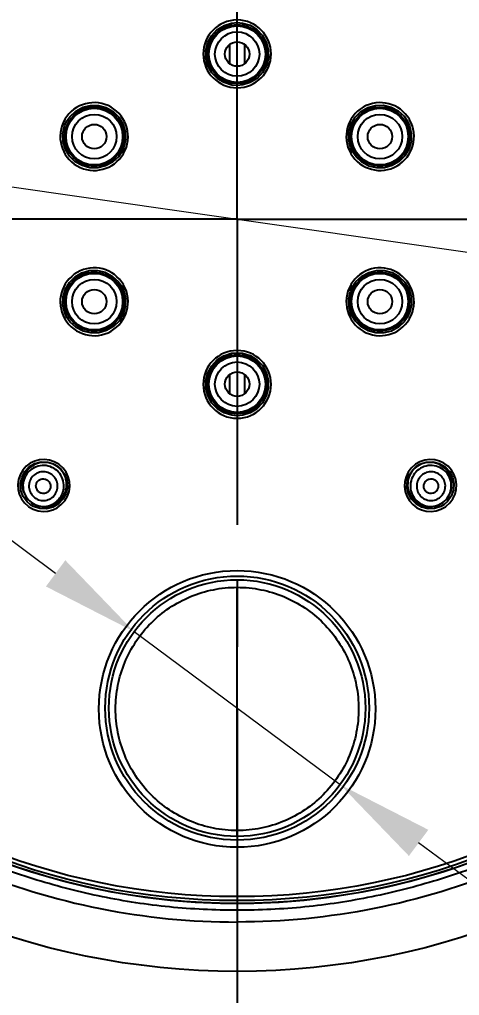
# Model space of a CAD drawing. Extents: x 4 to 1239, y 0 to 509.
# Drawn here: x 229.72 to 247.73, y 139.39 to 179.31 of the extents above; entities that cross this region are included whole.
import ezdxf

# ---------------------------------------------------------------- set-up
doc = ezdxf.new("R2010")
doc.units = 0
doc.header["$LTSCALE"] = 10
doc.header["$MEASUREMENT"] = 0
doc.header["$PDMODE"] = 3
doc.header["$PDSIZE"] = -10
doc.linetypes.add('CENTER', pattern=[2, 1.25, -0.25, 0.25, -0.25])
doc.layers.get('0').update_dxf_attribs({"linetype": 'CONTINUOUS'})
doc.layers.get('DEFPOINTS').update_dxf_attribs({"linetype": 'CONTINUOUS'})
doc.layers.add('02___PRT_ALL_AXES', color=7, linetype='CONTINUOUS')
doc.styles.add('Daelim Dimension', font='')
doc.styles.get('Daelim Dimension').set_extended_font_data('NanumGothic')
doc.dimstyles.new('DEFAULT', dxfattribs={"dimscale": 2, "dimtxt": 2, "dimasz": 2, "dimexe": 0, "dimexo": 2, "dimgap": 1, "dimtad": 1, "dimdec": 1, "dimzin": 9, "dimdsep": 46, "dimtxsty": 'Daelim Dimension', "dimcen": 0.5, "dimclrd": 252, "dimclre": 252, "dimclrt": 3, "dimadec": 1, "dimazin": 0, "dimtfac": 1, "dimtdec": 1, "dimtix": 1, "dimtmove": 0, "dimatfit": 3, "dimfxl": 1, "dimtolj": 1, "dimtzin": 1, "dimlwd": 9, "dimlwe": 9, "dimarcsym": 0})

# ---------------------------------------------------------------- blocks, each defined once
blk = doc.blocks.new('*D6')
at = {"color": 5, "linetype": 'ByBlock', "lineweight": 9, "ltscale": 0.5, "transparency": 16777216}
for p, q in [((231.201, 156.657), (227.989, 159.04)), ((234.414, 154.274), (242.846, 148.017)), ((265.847, 130.953), (246.059, 145.634))]:
    blk.add_line(p, q, dxfattribs=at)
at = {"color": 5, "ltscale": 0.5, "transparency": 16777216}
for points in [[(231.598, 157.193), (230.804, 156.122), (234.414, 154.274)], [(246.456, 146.169), (245.661, 145.099), (242.846, 148.017)]]:
    blk.add_solid(points, dxfattribs=at)
at = {"layer": 'DEFPOINTS', "color": 0, "ltscale": 0.5, "transparency": 16777216}
for p in [(234.414, 154.274), (242.846, 148.017)]:
    blk.add_point(p, dxfattribs=at)
at = {"color": 7, "ltscale": 0.5, "transparency": 16777216, "insert": (262.495, 139.906), "char_height": 4, "attachment_point": 5, "rotation": 323.4272, "style": 'Daelim Dimension'}
blk.add_mtext('\\A1;{\\H1.25x;\\C256;Ø21}', dxfattribs=at)
blk = doc.blocks.new('*D7')
at = {"color": 5, "linetype": 'ByBlock', "lineweight": 9, "ltscale": 0.5, "transparency": 16777216}
for p, q in [((204.21, 176.052), (200.25, 176.617)), ((208.17, 175.488), (269.089, 166.803)), ((298.248, 162.647), (273.049, 166.239))]:
    blk.add_line(p, q, dxfattribs=at)
at = {"color": 5, "ltscale": 0.5, "transparency": 16777216}
for points in [[(204.304, 176.712), (204.116, 175.392), (208.17, 175.488)], [(273.143, 166.899), (272.955, 165.579), (269.089, 166.803)]]:
    blk.add_solid(points, dxfattribs=at)
at = {"layer": 'DEFPOINTS', "color": 0, "ltscale": 0.5, "transparency": 16777216}
for p in [(208.17, 175.488), (269.089, 166.803)]:
    blk.add_point(p, dxfattribs=at)
at = {"color": 7, "ltscale": 0.5, "transparency": 16777216, "insert": (288.362, 169.302), "char_height": 4, "attachment_point": 5, "rotation": 351.8869, "style": 'Daelim Dimension'}
blk.add_mtext('\\A1;{\\H1.25x;\\C256;Ø123}', dxfattribs=at)

msp = doc.modelspace()

# ---------------------------------------------------------------- linework, layer by layer
at = {"color": 7, "linetype": 'Continuous'}
for p, q in [((238.33, 177.497), (238.33, 178.294)), ((238.93, 178.294), (238.93, 177.497)), ((238.33, 163.997), (238.33, 164.794)), ((238.93, 164.794), (238.93, 163.997)), ((238.63, 156.396), (238.63, 156.087)), ((238.63, 145.896), (238.63, 156.087))]:
    msp.add_line(p, q, dxfattribs=at)
for points in [[(238.63, 176.614), (238.411, 176.632), (238.1, 176.728), (237.823, 176.898), (237.597, 177.134), (237.437, 177.419), (237.354, 177.735), (237.354, 178.062), (237.436, 178.378), (237.594, 178.662), (237.818, 178.898), (238.093, 179.069), (238.402, 179.166), (238.63, 179.186)], [(238.63, 179.186), (238.849, 179.167), (239.158, 179.073), (239.435, 178.903), (239.66, 178.669), (239.821, 178.386), (239.905, 178.071), (239.907, 177.744), (239.826, 177.428), (239.669, 177.141), (239.444, 176.904), (239.168, 176.732), (238.858, 176.634), (238.63, 176.614)], [(231.666, 175.166), (231.792, 175.346), (232.03, 175.567), (232.316, 175.722), (232.632, 175.8), (232.958, 175.797), (233.273, 175.711), (233.556, 175.549), (233.789, 175.321), (233.957, 175.042), (234.05, 174.731), (234.061, 174.406), (233.991, 174.088), (233.894, 173.88)], [(243.365, 173.88), (243.272, 174.079), (243.199, 174.395), (243.208, 174.72), (243.298, 175.032), (243.464, 175.312), (243.695, 175.542), (243.976, 175.707), (244.29, 175.795), (244.616, 175.802), (244.933, 175.726), (245.221, 175.574), (245.461, 175.354), (245.593, 175.166)], [(233.894, 173.88), (233.768, 173.699), (233.531, 173.478), (233.245, 173.323), (232.93, 173.245), (232.604, 173.249), (232.29, 173.334), (232.007, 173.495), (231.773, 173.723), (231.604, 174.002), (231.511, 174.314), (231.499, 174.64), (231.57, 174.957), (231.666, 175.166)], [(245.593, 175.166), (245.687, 174.967), (245.759, 174.65), (245.75, 174.325), (245.66, 174.012), (245.494, 173.732), (245.262, 173.502), (244.98, 173.338), (244.667, 173.25), (244.341, 173.244), (244.025, 173.319), (243.737, 173.472), (243.498, 173.692), (243.365, 173.88)], [(231.666, 167.125), (231.573, 167.325), (231.5, 167.641), (231.509, 167.966), (231.6, 168.279), (231.766, 168.559), (231.997, 168.789), (232.279, 168.953), (232.593, 169.041), (232.919, 169.047), (233.235, 168.972), (233.522, 168.819), (233.762, 168.6), (233.894, 168.412)], [(243.365, 168.412), (243.491, 168.592), (243.729, 168.813), (244.014, 168.968), (244.33, 169.046), (244.656, 169.043), (244.97, 168.957), (245.253, 168.796), (245.487, 168.568), (245.655, 168.289), (245.749, 167.977), (245.76, 167.652), (245.69, 167.334), (245.593, 167.125)], [(233.894, 168.412), (233.988, 168.212), (234.06, 167.896), (234.051, 167.571), (233.961, 167.259), (233.796, 166.979), (233.565, 166.749), (233.284, 166.585), (232.97, 166.496), (232.644, 166.489), (232.327, 166.565), (232.039, 166.717), (231.799, 166.937), (231.666, 167.125)], [(245.593, 167.125), (245.467, 166.945), (245.23, 166.724), (244.944, 166.569), (244.628, 166.491), (244.301, 166.494), (243.987, 166.58), (243.704, 166.742), (243.471, 166.97), (243.303, 167.249), (243.21, 167.561), (243.198, 167.886), (243.269, 168.203), (243.365, 168.412)], [(238.63, 163.105), (238.411, 163.124), (238.101, 163.218), (237.825, 163.388), (237.599, 163.622), (237.439, 163.905), (237.355, 164.22), (237.353, 164.547), (237.433, 164.864), (237.591, 165.15), (237.816, 165.387), (238.092, 165.56), (238.402, 165.657), (238.63, 165.678)], [(238.63, 165.678), (238.849, 165.659), (239.159, 165.563), (239.437, 165.393), (239.663, 165.157), (239.823, 164.872), (239.906, 164.556), (239.906, 164.229), (239.824, 163.914), (239.666, 163.629), (239.442, 163.393), (239.166, 163.222), (238.857, 163.125), (238.63, 163.105)], [(230.154, 159.48), (230.031, 159.586), (229.873, 159.801), (229.78, 160.051), (229.759, 160.319), (229.812, 160.581), (229.937, 160.819), (230.122, 161.014), (230.354, 161.15), (230.614, 161.216), (230.882, 161.208), (231.138, 161.127), (231.286, 161.038)], [(231.286, 161.038), (231.41, 160.932), (231.568, 160.717), (231.661, 160.466), (231.682, 160.198), (231.627, 159.935), (231.503, 159.697), (231.317, 159.503), (231.086, 159.368), (230.825, 159.301), (230.557, 159.31), (230.302, 159.391), (230.154, 159.48)], [(247.106, 159.48), (246.966, 159.395), (246.713, 159.311), (246.446, 159.3), (246.186, 159.363), (245.952, 159.495), (245.764, 159.687), (245.637, 159.923), (245.579, 160.185), (245.596, 160.454), (245.686, 160.706), (245.843, 160.924), (245.973, 161.038)], [(245.973, 161.038), (246.113, 161.123), (246.366, 161.206), (246.633, 161.218), (246.894, 161.154), (247.128, 161.022), (247.315, 160.83), (247.443, 160.593), (247.5, 160.331), (247.483, 160.063), (247.392, 159.811), (247.236, 159.593), (247.106, 159.48)]]:
    msp.add_lwpolyline(points, dxfattribs=at)
for centre, radius in [((238.63, 171.146), 30.767), ((238.63, 171.146), 27.875), ((238.63, 171.146), 27.712), ((238.63, 177.896), 1.158), ((238.63, 177.896), 0.909), ((238.63, 177.896), 0.5), ((232.784, 174.521), 1.158), ((244.475, 174.521), 1.158), ((232.784, 174.521), 0.909), ((244.475, 174.521), 0.909), ((232.784, 174.521), 0.5), ((244.475, 174.521), 0.5), ((232.784, 167.771), 1.158), ((244.475, 167.771), 1.158), ((232.784, 167.771), 0.909), ((244.475, 167.771), 0.909), ((232.784, 167.771), 0.5), ((244.475, 167.771), 0.5), ((238.63, 164.396), 1.158), ((238.63, 164.396), 0.909), ((238.63, 164.396), 0.5), ((238.63, 151.113), 5.659), ((238.63, 151.146), 5.4), ((238.63, 151.146), 5.25)]:
    msp.add_circle(centre, radius, dxfattribs=at)
for centre, radius, start, end in [((238.63, 171.146), 30.75, 0, 180), ((238.63, 171.146), 28.27, 360, 180), ((238.63, 171.146), 27.998, 0, 180), ((238.63, 177.904), 1.387, 90.554, 269.5799), ((238.63, 177.912), 1.379, 90.0176, 90.5744), ((238.629, 177.912), 1.38, 89.4291, 89.9825), ((238.63, 177.904), 1.387, 270.4247, 89.4492), ((238.63, 177.899), 1.382, 269.5691, 269.9906), ((238.63, 177.899), 1.382, 270.0101, 270.4362), ((232.777, 174.525), 1.387, 330.3951, 149.4881), ((244.483, 174.525), 1.387, 30.4897, 209.6044), ((232.777, 174.525), 1.387, 150.5125, 329.6047), ((232.768, 174.53), 1.377, 150.0047, 150.5201), ((232.77, 174.528), 1.38, 149.4737, 149.9875), ((244.483, 174.525), 1.387, 210.3946, 29.4851), ((244.492, 174.53), 1.377, 30.0013, 30.494), ((244.489, 174.529), 1.38, 29.47, 29.9869), ((232.781, 174.522), 1.382, 329.5978, 329.994), ((232.784, 174.521), 1.379, 329.9996, 330.3963), ((244.478, 174.522), 1.382, 209.5972, 209.9939), ((244.476, 174.521), 1.379, 209.9996, 210.396), ((232.777, 167.766), 1.387, 30.3948, 209.4849), ((244.483, 167.766), 1.387, 330.5125, 149.6047), ((232.784, 167.77), 1.379, 29.9996, 30.396), ((232.781, 167.769), 1.382, 29.5972, 29.9939), ((244.476, 167.77), 1.379, 149.9996, 150.3963), ((244.478, 167.769), 1.382, 149.5978, 149.994), ((232.777, 167.766), 1.387, 210.4897, 29.6044), ((244.483, 167.766), 1.387, 150.3949, 329.4883), ((232.771, 167.762), 1.38, 209.47, 209.9869), ((232.768, 167.761), 1.377, 210.0013, 210.494), ((244.489, 167.763), 1.38, 329.4737, 329.9875), ((244.492, 167.761), 1.377, 330.0047, 330.5201), ((238.63, 164.387), 1.387, 90.4247, 269.4492), ((238.63, 164.392), 1.382, 90.0101, 90.4362), ((238.63, 164.392), 1.382, 89.5691, 89.9906), ((238.63, 164.387), 1.387, 270.554, 89.5799), ((238.63, 164.379), 1.38, 269.4291, 269.9825), ((238.629, 164.379), 1.379, 270.0176, 270.5744), ((230.715, 160.252), 1.064, 54.5669, 233.2776), ((246.545, 160.252), 1.064, 306.7213, 125.4325), ((230.715, 160.252), 1.064, 234.7213, 53.4325), ((230.744, 160.292), 0.904, 52.8133, 55.1878), ((230.721, 160.26), 1.054, 53.9946, 54.5653), ((230.719, 160.257), 1.058, 53.4235, 53.9928), ((246.545, 160.252), 1.064, 126.567, 305.2776), ((246.539, 160.26), 1.054, 125.9946, 126.5653), ((246.541, 160.257), 1.058, 125.4235, 125.9928), ((246.515, 160.292), 0.904, 124.8133, 127.1878), ((230.711, 160.246), 1.057, 233.2644, 233.9898), ((230.709, 160.243), 1.054, 233.996, 234.7227), ((230.742, 160.288), 0.903, 232.8015, 235.1985), ((246.518, 160.288), 0.903, 304.8015, 307.1985), ((246.549, 160.246), 1.057, 305.2644, 305.9898), ((246.551, 160.243), 1.054, 305.996, 306.7227)]:
    msp.add_arc(centre, radius, start, end, dxfattribs=at)
for points, knots in [([(209.88, 171.146), (209.88, 169.267), (210.162, 166.437), (211.076, 162.785), (212.342, 159.238), (214.573, 155.066), (217.575, 151.411), (220.365, 148.883), (223.388, 146.641), (227.559, 144.412), (232.984, 142.767), (236.751, 142.395), (238.63, 142.396)], [0, 0, 0, 0, 0.124984, 0.187574, 0.250154, 0.375133, 0.500098, 0.562649, 0.625189, 0.750111, 0.875031, 1, 1, 1, 1]), ([(238.63, 142.878), (237.705, 142.877), (235.855, 142.966), (233.566, 143.312), (231.764, 143.728), (230.429, 144.106), (229.109, 144.532), (227.379, 145.188), (225.279, 146.163), (222.9, 147.598), (220.68, 149.266), (218.622, 151.132), (216.754, 153.189), (214.544, 156.158), (212.347, 160.258), (210.725, 165.592), (210.36, 169.298), (210.36, 171.146)], [0, 0, 0, 0, 0.062517, 0.125029, 0.156293, 0.187559, 0.218824, 0.250088, 0.312595, 0.375106, 0.437623, 0.500147, 0.562673, 0.625202, 0.75011, 0.875037, 1, 1, 1, 1]), ([(238.63, 143.148), (236.801, 143.148), (233.132, 143.509), (227.849, 145.112), (222.978, 147.715), (218.708, 151.218), (215.203, 155.487), (212.598, 160.359), (210.994, 165.645), (210.632, 169.315), (210.632, 171.146)], [0, 0, 0, 0, 0.124978, 0.249947, 0.374921, 0.499907, 0.624908, 0.749915, 0.874939, 1, 1, 1, 1]), ([(266.627, 171.146), (266.627, 169.315), (266.266, 165.645), (264.662, 160.36), (262.057, 155.487), (258.552, 151.218), (254.282, 147.715), (249.411, 145.112), (244.127, 143.509), (240.459, 143.148), (238.63, 143.148)], [0, 0, 0, 0, 0.125057, 0.25008, 0.375085, 0.500087, 0.625075, 0.750051, 0.87502, 1, 1, 1, 1]), ([(267.38, 171.146), (267.38, 169.267), (267.098, 166.437), (266.183, 162.785), (264.917, 159.238), (262.686, 155.066), (259.685, 151.411), (256.895, 148.883), (253.871, 146.641), (249.7, 144.412), (244.276, 142.767), (240.509, 142.395), (238.63, 142.396)], [0, 0, 0, 0, 0.124984, 0.187574, 0.250154, 0.375133, 0.500098, 0.562649, 0.625189, 0.750111, 0.875031, 1, 1, 1, 1]), ([(266.899, 171.146), (266.899, 169.298), (266.534, 165.592), (264.913, 160.258), (262.715, 156.158), (260.505, 153.189), (258.637, 151.133), (256.58, 149.266), (254.36, 147.598), (251.981, 146.163), (249.881, 145.188), (248.151, 144.532), (246.831, 144.106), (245.496, 143.728), (243.694, 143.312), (241.404, 142.966), (239.554, 142.877), (238.63, 142.878)], [0, 0, 0, 0, 0.124959, 0.249884, 0.374792, 0.43732, 0.499847, 0.562371, 0.624889, 0.687401, 0.74991, 0.781174, 0.81244, 0.843706, 0.87497, 0.937482, 1, 1, 1, 1]), ([(231.423, 101.385), (231.4, 102.987), (231.349, 106.113), (231.266, 110.823), (231.154, 115.542), (230.981, 120.303), (230.7, 124.999), (230.322, 128.831), (229.872, 131.819), (229.403, 133.986), (228.736, 136.114), (227.961, 137.838), (227.192, 139.198), (226.364, 140.487), (225.266, 141.925), (223.857, 143.44), (222.414, 144.763), (220.989, 145.937), (219.842, 146.821), (219.001, 147.486), (218.216, 148.141), (217.235, 149.037), (216.066, 150.232), (214.894, 151.569), (213.745, 153.05), (212.154, 155.382), (210.201, 159.04), (209.1, 162.358), (208.666, 164.238)], [0, 0, 0, 0, 0.068506, 0.133735, 0.201527, 0.27041, 0.337525, 0.402749, 0.435016, 0.466758, 0.49747, 0.530244, 0.547399, 0.56426, 0.595733, 0.624662, 0.652632, 0.67944, 0.703579, 0.714577, 0.725307, 0.747298, 0.771381, 0.796804, 0.823294, 0.851512, 0.917492, 1, 1, 1, 1]), ([(245.837, 101.385), (245.86, 102.987), (245.91, 106.113), (245.994, 110.823), (246.106, 115.542), (246.279, 120.303), (246.56, 124.999), (246.938, 128.831), (247.388, 131.819), (247.856, 133.986), (248.524, 136.114), (249.299, 137.838), (250.068, 139.198), (250.895, 140.487), (251.994, 141.925), (253.402, 143.44), (254.846, 144.763), (256.27, 145.937), (257.417, 146.821), (258.258, 147.486), (259.043, 148.141), (260.024, 149.037), (261.194, 150.232), (262.365, 151.569), (263.514, 153.05), (265.105, 155.382), (267.058, 159.04), (268.16, 162.358), (268.593, 164.238)], [0, 0, 0, 0, 0.068506, 0.133735, 0.201527, 0.27041, 0.337525, 0.402749, 0.435016, 0.466758, 0.49747, 0.530244, 0.547399, 0.56426, 0.595733, 0.624662, 0.652632, 0.67944, 0.703579, 0.714577, 0.725307, 0.747298, 0.771381, 0.796804, 0.823294, 0.851512, 0.917492, 1, 1, 1, 1]), ([(231.26, 161.034), (231.165, 161.101), (230.945, 161.198), (230.587, 161.208), (230.251, 161.082), (229.989, 160.838), (229.839, 160.514), (229.822, 160.156), (229.942, 159.818), (230.102, 159.639), (230.195, 159.569)], [0, 0, 0, 0, 0.12524, 0.250299, 0.375181, 0.499946, 0.624728, 0.749644, 0.874736, 1, 1, 1, 1]), ([(231.194, 160.91), (231.105, 160.974), (230.902, 161.069), (230.567, 161.082), (230.253, 160.966), (230.007, 160.739), (229.867, 160.435), (229.854, 160.1), (229.97, 159.786), (230.122, 159.621), (230.21, 159.557)], [0, 0, 0, 0, 0.125092, 0.250112, 0.375079, 0.5, 0.624921, 0.749888, 0.874908, 1, 1, 1, 1]), ([(230.21, 159.557), (230.299, 159.493), (230.502, 159.399), (230.837, 159.386), (231.151, 159.502), (231.397, 159.729), (231.537, 160.033), (231.55, 160.368), (231.434, 160.682), (231.282, 160.846), (231.194, 160.91)], [0, 0, 0, 0, 0.125092, 0.250112, 0.375079, 0.5, 0.624921, 0.749888, 0.874908, 1, 1, 1, 1]), ([(230.226, 159.546), (230.322, 159.48), (230.542, 159.383), (230.9, 159.373), (231.235, 159.499), (231.497, 159.743), (231.648, 160.067), (231.664, 160.425), (231.544, 160.763), (231.384, 160.942), (231.291, 161.012)], [0, 0, 0, 0, 0.125264, 0.250356, 0.375272, 0.500054, 0.624819, 0.749702, 0.874761, 1, 1, 1, 1]), ([(245.969, 161.012), (245.876, 160.942), (245.716, 160.763), (245.596, 160.425), (245.612, 160.067), (245.762, 159.743), (246.025, 159.499), (246.36, 159.373), (246.718, 159.383), (246.938, 159.48), (247.034, 159.546)], [0, 0, 0, 0, 0.12524, 0.250299, 0.375181, 0.499946, 0.624728, 0.749644, 0.874736, 1, 1, 1, 1]), ([(246.066, 160.91), (245.978, 160.846), (245.825, 160.682), (245.71, 160.368), (245.722, 160.033), (245.863, 159.729), (246.108, 159.502), (246.423, 159.386), (246.757, 159.399), (246.961, 159.493), (247.049, 159.557)], [0, 0, 0, 0, 0.125092, 0.250112, 0.375079, 0.5, 0.624921, 0.749888, 0.874908, 1, 1, 1, 1]), ([(247.064, 159.569), (247.157, 159.639), (247.317, 159.818), (247.437, 160.156), (247.421, 160.514), (247.271, 160.838), (247.008, 161.082), (246.673, 161.208), (246.315, 161.198), (246.095, 161.101), (245.999, 161.034)], [0, 0, 0, 0, 0.125264, 0.250356, 0.375272, 0.500054, 0.624819, 0.749702, 0.874761, 1, 1, 1, 1]), ([(247.049, 159.557), (247.137, 159.621), (247.29, 159.786), (247.406, 160.1), (247.393, 160.435), (247.253, 160.739), (247.007, 160.966), (246.692, 161.082), (246.358, 161.069), (246.154, 160.974), (246.066, 160.91)], [0, 0, 0, 0, 0.125092, 0.250112, 0.375079, 0.5, 0.624921, 0.749888, 0.874908, 1, 1, 1, 1]), ([(231.04, 160.699), (230.978, 160.744), (230.835, 160.81), (230.6, 160.819), (230.379, 160.738), (230.207, 160.578), (230.108, 160.365), (230.1, 160.13), (230.181, 159.909), (230.288, 159.794), (230.35, 159.749)], [0, 0, 0, 0, 0.125088, 0.250106, 0.375078, 0.5, 0.624923, 0.749894, 0.874912, 1, 1, 1, 1]), ([(230.35, 159.749), (230.412, 159.704), (230.555, 159.638), (230.789, 159.629), (231.01, 159.71), (231.183, 159.869), (231.281, 160.083), (231.29, 160.318), (231.209, 160.538), (231.102, 160.654), (231.04, 160.699)], [0, 0, 0, 0, 0.125088, 0.250106, 0.375078, 0.5, 0.624923, 0.749894, 0.874912, 1, 1, 1, 1]), ([(230.519, 159.981), (230.487, 160.004), (230.432, 160.063), (230.391, 160.176), (230.396, 160.296), (230.446, 160.405), (230.534, 160.486), (230.646, 160.528), (230.766, 160.523), (230.839, 160.489), (230.871, 160.466)], [0, 0, 0, 0, 0.125095, 0.25011, 0.375081, 0.5, 0.624919, 0.74989, 0.874905, 1, 1, 1, 1]), ([(246.22, 160.699), (246.158, 160.654), (246.051, 160.538), (245.97, 160.318), (245.979, 160.083), (246.077, 159.869), (246.25, 159.71), (246.47, 159.629), (246.705, 159.638), (246.848, 159.704), (246.91, 159.749)], [0, 0, 0, 0, 0.125088, 0.250106, 0.375078, 0.5, 0.624923, 0.749894, 0.874912, 1, 1, 1, 1]), ([(246.91, 159.749), (246.972, 159.794), (247.079, 159.909), (247.16, 160.13), (247.151, 160.365), (247.053, 160.578), (246.88, 160.738), (246.659, 160.819), (246.425, 160.81), (246.282, 160.744), (246.22, 160.699)], [0, 0, 0, 0, 0.125088, 0.250106, 0.375078, 0.5, 0.624923, 0.749894, 0.874912, 1, 1, 1, 1]), ([(246.389, 160.466), (246.42, 160.489), (246.493, 160.523), (246.613, 160.528), (246.726, 160.486), (246.814, 160.405), (246.864, 160.296), (246.869, 160.176), (246.827, 160.063), (246.773, 160.004), (246.741, 159.981)], [0, 0, 0, 0, 0.125095, 0.25011, 0.375081, 0.5, 0.624919, 0.74989, 0.874905, 1, 1, 1, 1]), ([(230.871, 160.466), (230.902, 160.443), (230.957, 160.384), (230.999, 160.272), (230.994, 160.152), (230.944, 160.043), (230.856, 159.962), (230.743, 159.92), (230.623, 159.925), (230.55, 159.959), (230.519, 159.981)], [0, 0, 0, 0, 0.125095, 0.25011, 0.375081, 0.5, 0.624919, 0.74989, 0.874905, 1, 1, 1, 1]), ([(246.741, 159.981), (246.709, 159.959), (246.636, 159.925), (246.517, 159.92), (246.404, 159.962), (246.316, 160.043), (246.266, 160.152), (246.261, 160.272), (246.303, 160.384), (246.357, 160.443), (246.389, 160.466)], [0, 0, 0, 0, 0.125095, 0.25011, 0.375081, 0.5, 0.624919, 0.74989, 0.874905, 1, 1, 1, 1]), ([(238.63, 146.139), (238.304, 146.139), (237.65, 146.204), (236.709, 146.49), (235.842, 146.955), (235.084, 147.58), (234.464, 148.339), (234.003, 149.203), (233.72, 150.139), (233.625, 151.113), (233.72, 152.086), (234.003, 153.023), (234.463, 153.887), (235.084, 154.646), (235.842, 155.271), (236.708, 155.736), (237.65, 156.022), (238.304, 156.087), (238.63, 156.087)], [0, 0, 0, 0, 0.062723, 0.125411, 0.188033, 0.250567, 0.313011, 0.375377, 0.437686, 0.499965, 0.562251, 0.624573, 0.686954, 0.74941, 0.811954, 0.874582, 0.937275, 1, 1, 1, 1]), ([(238.63, 156.087), (238.956, 156.087), (239.61, 156.022), (240.551, 155.736), (241.418, 155.271), (242.175, 154.647), (242.796, 153.887), (243.256, 153.023), (243.54, 152.086), (243.635, 151.113), (243.539, 150.139), (243.256, 149.203), (242.796, 148.338), (242.175, 147.579), (241.417, 146.955), (240.551, 146.49), (239.61, 146.204), (238.956, 146.139), (238.63, 146.139)], [0, 0, 0, 0, 0.062722, 0.125413, 0.18804, 0.250584, 0.31304, 0.375422, 0.437748, 0.500036, 0.562319, 0.62463, 0.686997, 0.74944, 0.811974, 0.874594, 0.93728, 1, 1, 1, 1])]:
    msp.add_open_spline(points, degree=3, knots=knots, dxfattribs=at)
at = {"layer": '02___PRT_ALL_AXES', "color": 1, "linetype": 'CENTER'}
for q in [(238.63, 203.021), (206.755, 171.146), (270.505, 171.146), (238.63, 69.312)]:
    msp.add_line((238.63, 171.146), q, dxfattribs=at)
at = {"layer": '02___PRT_ALL_AXES', "color": 7, "linetype": 'Continuous'}
for centre, radius in [((238.63, 171.146), 27.987), ((238.63, 177.897), 1.21), ((232.783, 174.522), 1.21), ((244.477, 174.522), 1.21), ((232.783, 167.77), 1.21), ((244.477, 167.77), 1.21), ((238.63, 164.394), 1.21)]:
    msp.add_circle(centre, radius, dxfattribs=at)

# ---------------------------------------------------------------- dimensions: what is measured, and where the dimension line sits
at = {"ltscale": 0.5}
dim = msp.add_diameter_dim_2p(p1=(208.17, 175.488), p2=(269.089, 166.803), text='{\\H1.25x;\\C256;Ø123}', dimstyle='DEFAULT', override={"dimdec": 0, "dimlfac": 2, "dimclrd": 5, "dimclrt": 7, "dimfxl": 1.25, "dimarcsym": 1}, dxfattribs=at)
dim.commit()
dim.dimension.update_dxf_attribs({"geometry": '*D7', "text_midpoint": (288.362, 169.302)})
dim = msp.add_diameter_dim_2p(p1=(234.414, 154.274), p2=(242.846, 148.017), text='{\\H1.25x;\\C256;Ø21}', dimstyle='DEFAULT', override={"dimlfac": 2, "dimclrd": 5, "dimclrt": 7, "dimfxl": 1.25, "dimarcsym": 1}, dxfattribs=at)
dim.commit()
dim.dimension.update_dxf_attribs({"geometry": '*D6', "text_midpoint": (259.4, 135.735), "dimtype": 163})

doc.saveas('drawing.dxf')
